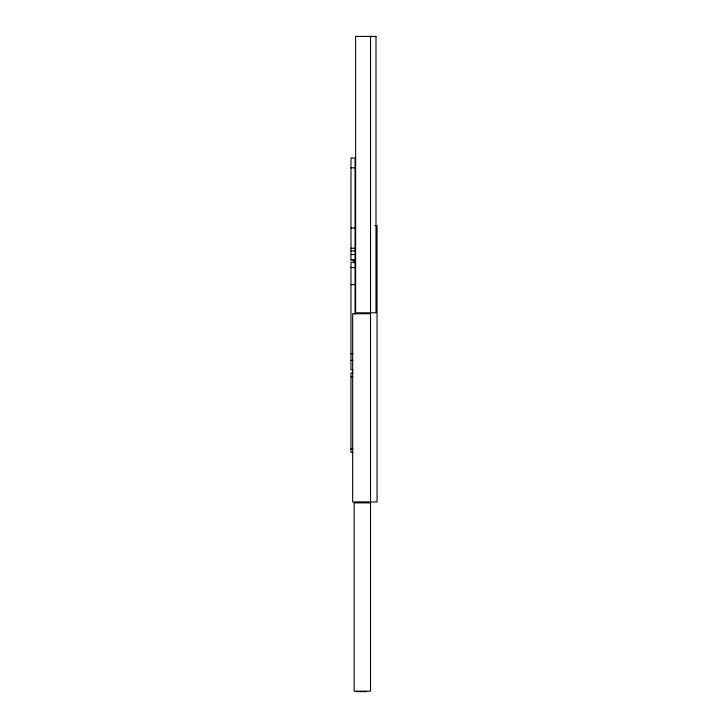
<?xml version="1.0" encoding="UTF-8"?>
<svg xmlns="http://www.w3.org/2000/svg" width="728" height="728" viewBox="0 0 728 728"><rect width="100%" height="100%" fill="white"/><g stroke="black" fill="none" stroke-linecap="round" stroke-linejoin="round"><path stroke-width="1.09" d="M350.978 167.813L355.064 167.813M374.938 225.571L377.022 225.571L377.022 501.983L352.652 501.983L352.652 313.713L370.525 313.713L370.525 691.154L354.136 691.154L354.136 502.884L370.525 502.884M350.978 228.028L355.064 228.028M350.978 248.23L355.064 248.23M350.978 250.951L355.064 250.951M350.978 254.518L355.064 254.518M350.978 259.641L354.045 259.641M355.064 259.978L350.978 259.978L350.978 157.967L355.064 157.967L355.064 314.323M355.064 262.144L350.978 262.144L350.978 369.906L353.016 369.906M350.978 267.595L355.064 267.595M350.978 284.621L355.064 284.621M350.978 353.635L353.016 353.635M350.978 360.442L353.016 360.442M353.016 372.845L350.978 372.845L350.978 452.397L353.016 452.397M350.978 376.822L353.016 376.822M350.978 448.912L353.016 448.912M356.174 502.429L366.603 502.429M356.174 691.6L366.603 691.6M370.525 36.4L370.525 312.822M354.136 259.596L354.136 262.99M375.994 36.4L355.628 36.4L355.628 312.822L375.994 312.822L375.994 36.4"/></g></svg>
